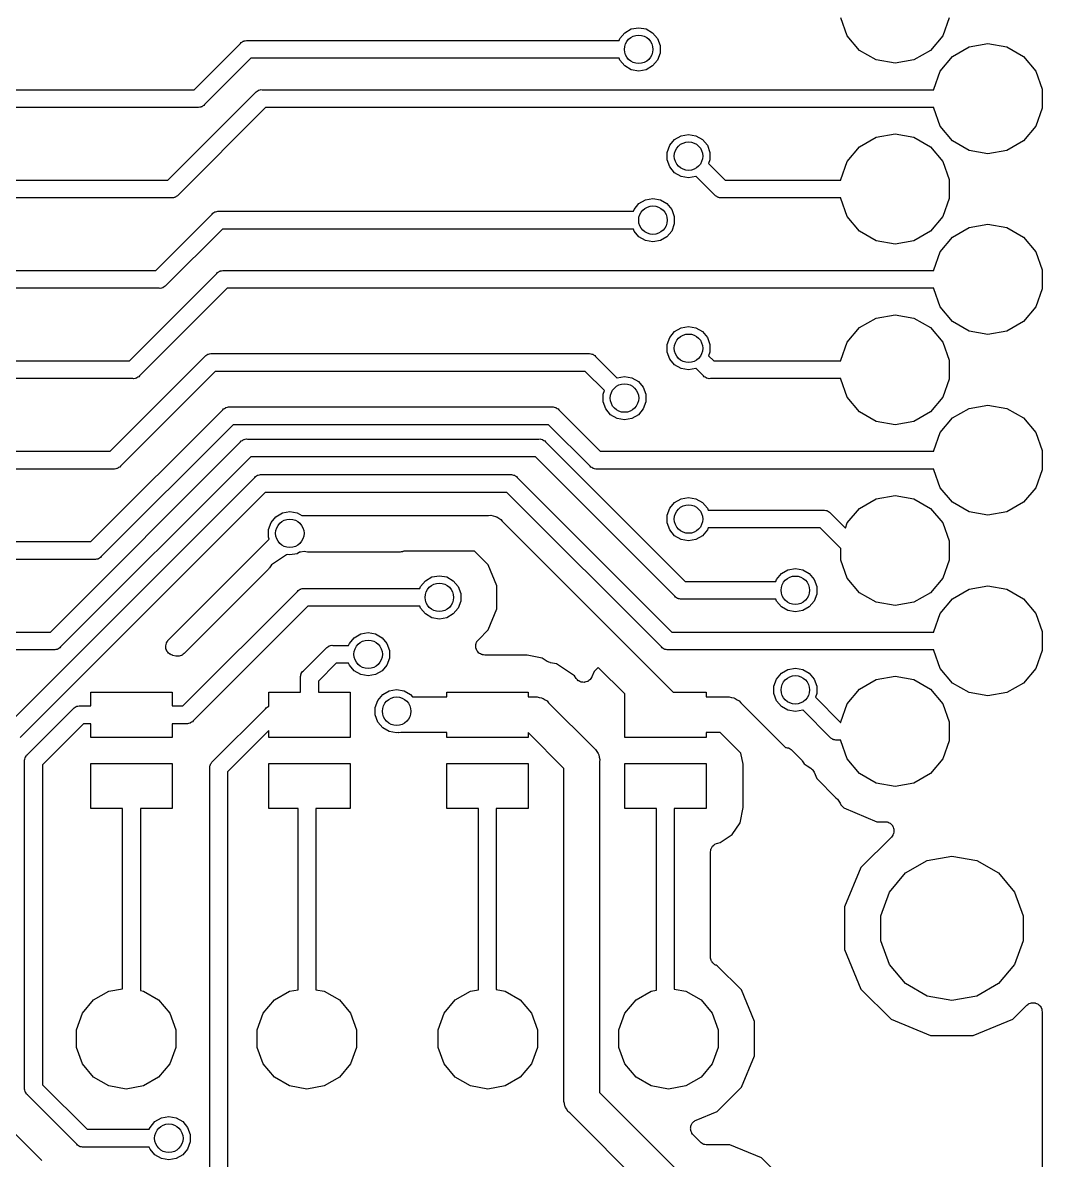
# Model space of a CAD drawing. Extents: x 61 to 194, y -153 to -61.
# Drawn here: x 179.85 to 194.17, y -107.01 to -91.03 of the extents above; entities that cross this region are included whole.
import ezdxf

# ---------------------------------------------------------------- set-up
doc = ezdxf.new("R2010")
doc.units = 0
doc.header["$MEASUREMENT"] = 0
doc.layers.add('BLACK', color=7, linetype='CONTINUOUS')

msp = doc.modelspace()

# ---------------------------------------------------------------- linework, layer by layer
at = {"layer": 'BLACK', "linetype": 'CONTINUOUS'}
for p, q in [((188.396, -91.1137), (188.5, -91.0954)), ((188.5, -91.0954), (188.604, -91.1137)), ((191.43, -91.2089), (191.338, -90.9564)), ((192.862, -90.9564), (192.77, -91.2089)), ((188.226, -91.275), (188.236, -91.2477)), ((188.236, -91.2477), (188.304, -91.1666)), ((188.304, -91.1666), (188.396, -91.1137)), ((188.604, -91.1137), (188.696, -91.1666)), ((188.696, -91.1666), (188.764, -91.2477)), ((188.764, -91.2477), (188.8, -91.3471)), ((191.603, -91.4147), (191.43, -91.2089)), ((192.77, -91.2089), (192.597, -91.4147)), ((182.256, -91.967), (182.908, -91.3155)), ((182.908, -91.3155), (182.918, -91.3028)), ((182.918, -91.3028), (182.933, -91.2945)), ((182.933, -91.2945), (182.946, -91.285)), ((182.946, -91.285), (182.952, -91.2835)), ((182.952, -91.2835), (182.957, -91.2807)), ((182.957, -91.2807), (182.973, -91.2778)), ((182.973, -91.2778), (182.989, -91.2736)), ((182.989, -91.2736), (183.005, -91.275)), ((183.005, -91.275), (188.226, -91.275)), ((188.8, -91.3471), (188.8, -91.4529)), ((191.835, -91.5491), (191.603, -91.4147)), ((192.597, -91.4147), (192.365, -91.5491)), ((192.909, -91.4993), (193.142, -91.3649)), ((193.142, -91.3649), (193.406, -91.3182)), ((193.406, -91.3182), (193.671, -91.3649)), ((193.671, -91.3649), (193.904, -91.4993)), ((183.052, -91.525), (182.4, -92.1765)), ((188.226, -91.525), (183.052, -91.525)), ((188.236, -91.5523), (188.226, -91.525)), ((188.304, -91.6334), (188.236, -91.5523)), ((188.764, -91.5523), (188.696, -91.6334)), ((188.8, -91.4529), (188.764, -91.5523)), ((192.1, -91.5958), (191.835, -91.5491)), ((192.365, -91.5491), (192.1, -91.5958)), ((192.736, -91.7051), (192.909, -91.4993)), ((193.904, -91.4993), (194.076, -91.7051)), ((188.396, -91.6863), (188.304, -91.6334)), ((188.5, -91.7046), (188.396, -91.6863)), ((188.604, -91.6863), (188.5, -91.7046)), ((188.696, -91.6334), (188.604, -91.6863)), ((192.644, -91.9576), (192.736, -91.7051)), ((194.076, -91.7051), (194.168, -91.9576)), ((178.948, -91.967), (182.256, -91.967)), ((181.886, -93.237), (183.116, -92.0075)), ((183.116, -92.0075), (183.126, -91.9948)), ((183.126, -91.9948), (183.141, -91.9865)), ((183.141, -91.9865), (183.154, -91.977)), ((183.154, -91.977), (183.16, -91.9755)), ((183.16, -91.9755), (183.165, -91.9727)), ((183.165, -91.9727), (183.181, -91.9698)), ((183.181, -91.9698), (183.197, -91.9656)), ((183.197, -91.9656), (183.213, -91.967)), ((183.213, -91.967), (192.644, -91.967)), ((192.644, -91.967), (192.644, -91.9576)), ((194.168, -91.9576), (194.168, -92.2264)), ((182.303, -92.217), (178.948, -92.217)), ((183.26, -92.217), (182.03, -93.4465)), ((182.319, -92.2184), (182.303, -92.217)), ((182.335, -92.2142), (182.319, -92.2184)), ((182.351, -92.2113), (182.335, -92.2142)), ((182.356, -92.2085), (182.351, -92.2113)), ((182.362, -92.207), (182.356, -92.2085)), ((182.375, -92.1975), (182.362, -92.207)), ((182.39, -92.1892), (182.375, -92.1975)), ((182.4, -92.1765), (182.39, -92.1892)), ((192.644, -92.217), (183.26, -92.217)), ((192.644, -92.2264), (192.644, -92.217)), ((192.736, -92.4789), (192.644, -92.2264)), ((194.168, -92.2264), (194.076, -92.4789)), ((192.909, -92.6847), (192.736, -92.4789)), ((194.076, -92.4789), (193.904, -92.6847)), ((188.936, -92.7477), (189.004, -92.6666)), ((189.004, -92.6666), (189.096, -92.6137)), ((189.096, -92.6137), (189.2, -92.5954)), ((189.2, -92.5954), (189.304, -92.6137)), ((189.304, -92.6137), (189.396, -92.6666)), ((189.396, -92.6666), (189.464, -92.7477)), ((191.603, -92.7693), (191.835, -92.6349)), ((191.835, -92.6349), (192.1, -92.5882)), ((192.1, -92.5882), (192.365, -92.6349)), ((192.365, -92.6349), (192.597, -92.7693)), ((193.142, -92.8191), (192.909, -92.6847)), ((193.904, -92.6847), (193.671, -92.8191)), ((188.9, -92.8471), (188.936, -92.7477)), ((188.9, -92.9529), (188.9, -92.8471)), ((189.464, -92.7477), (189.5, -92.8471)), ((189.5, -92.8471), (189.5, -92.9529)), ((191.43, -92.9751), (191.603, -92.7693)), ((192.597, -92.7693), (192.77, -92.9751)), ((193.406, -92.8658), (193.142, -92.8191)), ((193.671, -92.8191), (193.406, -92.8658)), ((188.936, -93.0523), (188.9, -92.9529)), ((189.5, -92.9529), (189.481, -93.0045)), ((189.481, -93.0045), (189.714, -93.237)), ((191.338, -93.2276), (191.43, -92.9751)), ((192.77, -92.9751), (192.862, -93.2276)), ((189.004, -93.1334), (188.936, -93.0523)), ((189.096, -93.1863), (189.004, -93.1334)), ((189.308, -93.1843), (189.304, -93.1863)), ((189.57, -93.4465), (189.308, -93.1843)), ((177.622, -93.237), (181.886, -93.237)), ((189.2, -93.2046), (189.096, -93.1863)), ((189.304, -93.1863), (189.2, -93.2046)), ((189.714, -93.237), (191.338, -93.237)), ((191.338, -93.237), (191.338, -93.2276)), ((192.862, -93.2276), (192.862, -93.4964)), ((181.933, -93.487), (177.622, -93.487)), ((181.949, -93.4884), (181.933, -93.487)), ((181.965, -93.4842), (181.949, -93.4884)), ((181.981, -93.4813), (181.965, -93.4842)), ((181.986, -93.4785), (181.981, -93.4813)), ((181.992, -93.477), (181.986, -93.4785)), ((182.005, -93.4675), (181.992, -93.477)), ((182.02, -93.4592), (182.005, -93.4675)), ((182.03, -93.4465), (182.02, -93.4592)), ((188.596, -93.5137), (188.7, -93.4954)), ((188.7, -93.4954), (188.804, -93.5137)), ((189.58, -93.4592), (189.57, -93.4465)), ((189.595, -93.4675), (189.58, -93.4592)), ((189.608, -93.477), (189.595, -93.4675)), ((189.614, -93.4785), (189.608, -93.477)), ((189.619, -93.4813), (189.614, -93.4785)), ((189.635, -93.4842), (189.619, -93.4813)), ((189.651, -93.4884), (189.635, -93.4842)), ((189.667, -93.487), (189.651, -93.4884)), ((191.338, -93.487), (189.667, -93.487)), ((191.338, -93.4964), (191.338, -93.487)), ((191.43, -93.7489), (191.338, -93.4964)), ((192.862, -93.4964), (192.77, -93.7489)), ((188.426, -93.675), (188.436, -93.6477)), ((188.436, -93.6477), (188.504, -93.5666)), ((188.504, -93.5666), (188.596, -93.5137)), ((188.804, -93.5137), (188.896, -93.5666)), ((188.896, -93.5666), (188.964, -93.6477)), ((188.964, -93.6477), (189, -93.7471)), ((181.716, -94.507), (182.508, -93.7155)), ((182.508, -93.7155), (182.518, -93.7028)), ((182.518, -93.7028), (182.533, -93.6945)), ((182.533, -93.6945), (182.546, -93.685)), ((182.546, -93.685), (182.552, -93.6835)), ((182.552, -93.6835), (182.557, -93.6807)), ((182.557, -93.6807), (182.573, -93.6778)), ((182.573, -93.6778), (182.589, -93.6736)), ((182.589, -93.6736), (182.605, -93.675)), ((182.605, -93.675), (188.426, -93.675)), ((189, -93.7471), (189, -93.8529)), ((191.603, -93.9547), (191.43, -93.7489)), ((192.77, -93.7489), (192.597, -93.9547)), ((182.652, -93.925), (181.86, -94.7165)), ((188.426, -93.925), (182.652, -93.925)), ((188.436, -93.9523), (188.426, -93.925)), ((188.504, -94.0334), (188.436, -93.9523)), ((188.964, -93.9523), (188.896, -94.0334)), ((189, -93.8529), (188.964, -93.9523)), ((191.835, -94.0891), (191.603, -93.9547)), ((192.597, -93.9547), (192.365, -94.0891)), ((192.909, -94.0393), (193.142, -93.9049)), ((193.142, -93.9049), (193.406, -93.8582)), ((193.406, -93.8582), (193.671, -93.9049)), ((193.671, -93.9049), (193.904, -94.0393)), ((188.596, -94.0863), (188.504, -94.0334)), ((188.7, -94.1046), (188.596, -94.0863)), ((188.804, -94.0863), (188.7, -94.1046)), ((188.896, -94.0334), (188.804, -94.0863)), ((192.1, -94.1358), (191.835, -94.0891)), ((192.365, -94.0891), (192.1, -94.1358)), ((192.736, -94.2451), (192.909, -94.0393)), ((193.904, -94.0393), (194.076, -94.2451)), ((192.644, -94.4976), (192.736, -94.2451)), ((194.076, -94.2451), (194.168, -94.4976)), ((178.948, -94.507), (181.716, -94.507)), ((181.346, -95.777), (182.576, -94.5475)), ((182.576, -94.5475), (182.586, -94.5348)), ((182.586, -94.5348), (182.601, -94.5265)), ((182.601, -94.5265), (182.614, -94.517)), ((182.614, -94.517), (182.62, -94.5155)), ((182.62, -94.5155), (182.625, -94.5127)), ((182.625, -94.5127), (182.641, -94.5098)), ((182.641, -94.5098), (182.657, -94.5056)), ((182.657, -94.5056), (182.673, -94.507)), ((182.673, -94.507), (192.644, -94.507)), ((192.644, -94.507), (192.644, -94.4976)), ((194.168, -94.4976), (194.168, -94.7664)), ((181.763, -94.757), (178.948, -94.757)), ((182.72, -94.757), (181.49, -95.9865)), ((181.779, -94.7584), (181.763, -94.757)), ((181.795, -94.7542), (181.779, -94.7584)), ((181.811, -94.7513), (181.795, -94.7542)), ((181.816, -94.7485), (181.811, -94.7513)), ((181.822, -94.747), (181.816, -94.7485)), ((181.835, -94.7375), (181.822, -94.747)), ((181.85, -94.7292), (181.835, -94.7375)), ((181.86, -94.7165), (181.85, -94.7292)), ((192.644, -94.757), (182.72, -94.757)), ((192.644, -94.7664), (192.644, -94.757)), ((192.736, -95.0189), (192.644, -94.7664)), ((194.168, -94.7664), (194.076, -95.0189)), ((192.909, -95.2247), (192.736, -95.0189)), ((194.076, -95.0189), (193.904, -95.2247)), ((191.603, -95.3093), (191.835, -95.1749)), ((191.835, -95.1749), (192.1, -95.1282)), ((192.1, -95.1282), (192.365, -95.1749)), ((192.365, -95.1749), (192.597, -95.3093)), ((193.142, -95.3591), (192.909, -95.2247)), ((193.904, -95.2247), (193.671, -95.3591)), ((188.936, -95.4477), (189.004, -95.3666)), ((189.004, -95.3666), (189.096, -95.3137)), ((189.096, -95.3137), (189.2, -95.2954)), ((189.2, -95.2954), (189.304, -95.3137)), ((189.304, -95.3137), (189.396, -95.3666)), ((189.396, -95.3666), (189.464, -95.4477)), ((191.43, -95.5151), (191.603, -95.3093)), ((192.597, -95.3093), (192.77, -95.5151)), ((193.406, -95.4058), (193.142, -95.3591)), ((193.671, -95.3591), (193.406, -95.4058)), ((188.9, -95.5471), (188.936, -95.4477)), ((188.9, -95.6529), (188.9, -95.5471)), ((189.464, -95.4477), (189.5, -95.5471)), ((189.5, -95.5471), (189.5, -95.6529)), ((191.338, -95.7676), (191.43, -95.5151)), ((192.77, -95.5151), (192.862, -95.7676)), ((181.076, -97.047), (182.408, -95.7155)), ((182.408, -95.7155), (182.418, -95.7028)), ((182.418, -95.7028), (182.433, -95.6945)), ((182.433, -95.6945), (182.446, -95.685)), ((182.446, -95.685), (182.452, -95.6835)), ((182.452, -95.6835), (182.457, -95.6807)), ((182.457, -95.6807), (182.473, -95.6778)), ((182.473, -95.6778), (182.489, -95.6736)), ((182.489, -95.6736), (182.505, -95.675)), ((182.505, -95.675), (187.795, -95.675)), ((187.795, -95.675), (187.811, -95.6736)), ((187.811, -95.6736), (187.827, -95.6778)), ((187.827, -95.6778), (187.843, -95.6807)), ((187.843, -95.6807), (187.848, -95.6835)), ((187.848, -95.6835), (187.854, -95.685)), ((187.854, -95.685), (187.867, -95.6945)), ((187.867, -95.6945), (187.882, -95.7028)), ((187.882, -95.7028), (187.892, -95.7155)), ((187.892, -95.7155), (188.192, -96.0157)), ((188.936, -95.7523), (188.9, -95.6529)), ((189.5, -95.6529), (189.481, -95.7045)), ((189.481, -95.7045), (189.554, -95.777)), ((177.622, -95.777), (181.346, -95.777)), ((189.004, -95.8334), (188.936, -95.7523)), ((189.096, -95.8863), (189.004, -95.8334)), ((189.2, -95.9046), (189.096, -95.8863)), ((189.304, -95.8863), (189.2, -95.9046)), ((189.308, -95.8843), (189.304, -95.8863)), ((189.41, -95.9865), (189.308, -95.8843)), ((189.554, -95.777), (191.338, -95.777)), ((191.338, -95.777), (191.338, -95.7676)), ((192.862, -95.7676), (192.862, -96.0364)), ((181.393, -96.027), (177.622, -96.027)), ((182.552, -95.925), (181.22, -97.2565)), ((181.409, -96.0284), (181.393, -96.027)), ((181.425, -96.0242), (181.409, -96.0284)), ((181.441, -96.0213), (181.425, -96.0242)), ((181.446, -96.0185), (181.441, -96.0213)), ((181.452, -96.017), (181.446, -96.0185)), ((181.465, -96.0075), (181.452, -96.017)), ((181.48, -95.9992), (181.465, -96.0075)), ((181.49, -95.9865), (181.48, -95.9992)), ((187.748, -95.925), (182.552, -95.925)), ((188.019, -96.1955), (187.748, -95.925)), ((188.192, -96.0157), (188.196, -96.0137)), ((188.196, -96.0137), (188.3, -95.9954)), ((188.3, -95.9954), (188.404, -96.0137)), ((188.404, -96.0137), (188.496, -96.0666)), ((189.42, -95.9992), (189.41, -95.9865)), ((189.435, -96.0075), (189.42, -95.9992)), ((189.448, -96.017), (189.435, -96.0075)), ((189.454, -96.0185), (189.448, -96.017)), ((189.459, -96.0213), (189.454, -96.0185)), ((189.475, -96.0242), (189.459, -96.0213)), ((189.491, -96.0284), (189.475, -96.0242)), ((189.507, -96.027), (189.491, -96.0284)), ((191.338, -96.027), (189.507, -96.027)), ((191.338, -96.0364), (191.338, -96.027)), ((191.43, -96.2889), (191.338, -96.0364)), ((192.862, -96.0364), (192.77, -96.2889)), ((188, -96.2471), (188.019, -96.1955)), ((188.496, -96.0666), (188.564, -96.1477)), ((188.564, -96.1477), (188.6, -96.2471)), ((188, -96.3529), (188, -96.2471)), ((188.036, -96.4523), (188, -96.3529)), ((188.6, -96.3529), (188.564, -96.4523)), ((188.6, -96.2471), (188.6, -96.3529)), ((191.603, -96.4947), (191.43, -96.2889)), ((192.77, -96.2889), (192.597, -96.4947)), ((180.806, -98.317), (182.658, -96.4655)), ((182.658, -96.4655), (182.668, -96.4528)), ((182.668, -96.4528), (182.683, -96.4445)), ((182.683, -96.4445), (182.696, -96.435)), ((182.696, -96.435), (182.702, -96.4335)), ((182.702, -96.4335), (182.707, -96.4307)), ((182.707, -96.4307), (182.723, -96.4278)), ((182.723, -96.4278), (182.739, -96.4236)), ((182.739, -96.4236), (182.755, -96.425)), ((182.755, -96.425), (187.281, -96.425)), ((187.281, -96.425), (187.297, -96.4236)), ((187.297, -96.4236), (187.313, -96.4278)), ((187.313, -96.4278), (187.33, -96.4307)), ((187.33, -96.4307), (187.335, -96.4335)), ((187.335, -96.4335), (187.34, -96.435)), ((187.34, -96.435), (187.354, -96.4445)), ((187.354, -96.4445), (187.368, -96.4528)), ((187.368, -96.4528), (187.379, -96.4655)), ((187.379, -96.4655), (187.96, -97.047)), ((188.104, -96.5334), (188.036, -96.4523)), ((188.196, -96.5863), (188.104, -96.5334)), ((188.496, -96.5334), (188.404, -96.5863)), ((188.564, -96.4523), (188.496, -96.5334)), ((191.835, -96.6291), (191.603, -96.4947)), ((192.597, -96.4947), (192.365, -96.6291)), ((192.909, -96.5793), (193.142, -96.4449)), ((193.142, -96.4449), (193.406, -96.3982)), ((193.406, -96.3982), (193.671, -96.4449)), ((193.671, -96.4449), (193.904, -96.5793)), ((182.802, -96.675), (180.95, -98.5265)), ((187.235, -96.675), (182.802, -96.675)), ((187.816, -97.2565), (187.235, -96.675)), ((188.3, -96.6046), (188.196, -96.5863)), ((188.404, -96.5863), (188.3, -96.6046)), ((192.1, -96.6758), (191.835, -96.6291)), ((192.365, -96.6291), (192.1, -96.6758)), ((192.736, -96.7851), (192.909, -96.5793)), ((193.904, -96.5793), (194.076, -96.7851)), ((192.644, -97.0376), (192.736, -96.7851)), ((194.076, -96.7851), (194.168, -97.0376)), ((180.236, -99.587), (182.908, -96.9155)), ((182.908, -96.9155), (182.918, -96.9028)), ((182.918, -96.9028), (182.933, -96.8945)), ((182.933, -96.8945), (182.946, -96.885)), ((182.946, -96.885), (182.952, -96.8835)), ((182.952, -96.8835), (182.957, -96.8807)), ((182.957, -96.8807), (182.973, -96.8778)), ((182.973, -96.8778), (182.989, -96.8736)), ((182.989, -96.8736), (183.005, -96.875)), ((183.005, -96.875), (187.095, -96.875)), ((187.095, -96.875), (187.111, -96.8736)), ((187.111, -96.8736), (187.127, -96.8778)), ((187.127, -96.8778), (187.143, -96.8807)), ((187.143, -96.8807), (187.148, -96.8835)), ((187.148, -96.8835), (187.154, -96.885)), ((187.154, -96.885), (187.167, -96.8945)), ((187.167, -96.8945), (187.182, -96.9028)), ((187.182, -96.9028), (187.192, -96.9155)), ((187.192, -96.9155), (189.152, -98.875)), ((178.948, -97.047), (181.076, -97.047)), ((183.052, -97.125), (180.38, -99.7965)), ((187.048, -97.125), (183.052, -97.125)), ((189.008, -99.0845), (187.048, -97.125)), ((187.96, -97.047), (192.644, -97.047)), ((192.644, -97.047), (192.644, -97.0376)), ((194.168, -97.0376), (194.168, -97.3064)), ((181.123, -97.297), (178.948, -97.297)), ((181.139, -97.2984), (181.123, -97.297)), ((181.155, -97.2942), (181.139, -97.2984)), ((181.171, -97.2913), (181.155, -97.2942)), ((181.176, -97.2885), (181.171, -97.2913)), ((181.182, -97.287), (181.176, -97.2885)), ((181.195, -97.2775), (181.182, -97.287)), ((181.21, -97.2692), (181.195, -97.2775)), ((181.22, -97.2565), (181.21, -97.2692)), ((187.827, -97.2692), (187.816, -97.2565)), ((187.841, -97.2775), (187.827, -97.2692)), ((187.855, -97.287), (187.841, -97.2775)), ((187.86, -97.2885), (187.855, -97.287)), ((187.865, -97.2913), (187.86, -97.2885)), ((187.881, -97.2942), (187.865, -97.2913)), ((187.897, -97.2984), (187.881, -97.2942)), ((187.914, -97.297), (187.897, -97.2984)), ((192.644, -97.297), (187.914, -97.297)), ((192.644, -97.3064), (192.644, -97.297)), ((192.736, -97.5589), (192.644, -97.3064)), ((194.168, -97.3064), (194.076, -97.5589)), ((179.666, -100.857), (183.108, -97.4155)), ((183.108, -97.4155), (183.118, -97.4028)), ((183.118, -97.4028), (183.133, -97.3945)), ((183.133, -97.3945), (183.146, -97.385)), ((183.146, -97.385), (183.152, -97.3835)), ((183.152, -97.3835), (183.157, -97.3807)), ((183.157, -97.3807), (183.173, -97.3778)), ((183.173, -97.3778), (183.189, -97.3736)), ((183.189, -97.3736), (183.205, -97.375)), ((183.205, -97.375), (186.695, -97.375)), ((186.695, -97.375), (186.711, -97.3736)), ((186.711, -97.3736), (186.727, -97.3778)), ((186.727, -97.3778), (186.743, -97.3807)), ((186.743, -97.3807), (186.748, -97.3835)), ((186.748, -97.3835), (186.754, -97.385)), ((186.754, -97.385), (186.767, -97.3945)), ((186.767, -97.3945), (186.782, -97.4028)), ((186.782, -97.4028), (186.792, -97.4155)), ((186.792, -97.4155), (188.964, -99.587)), ((183.252, -97.625), (179.81, -101.067)), ((186.648, -97.625), (183.252, -97.625)), ((188.82, -99.7965), (186.648, -97.625)), ((192.909, -97.7647), (192.736, -97.5589)), ((194.076, -97.5589), (193.904, -97.7647)), ((188.936, -97.8477), (189.004, -97.7666)), ((189.004, -97.7666), (189.096, -97.7137)), ((189.096, -97.7137), (189.2, -97.6954)), ((189.2, -97.6954), (189.304, -97.7137)), ((189.304, -97.7137), (189.396, -97.7666)), ((189.396, -97.7666), (189.464, -97.8477)), ((191.603, -97.8493), (191.835, -97.7149)), ((191.835, -97.7149), (192.1, -97.6682)), ((192.1, -97.6682), (192.365, -97.7149)), ((192.365, -97.7149), (192.597, -97.8493)), ((193.142, -97.8991), (192.909, -97.7647)), ((193.904, -97.7647), (193.671, -97.8991)), ((183.336, -98.0477), (183.404, -97.9666)), ((183.404, -97.9666), (183.496, -97.9137)), ((183.496, -97.9137), (183.6, -97.8954)), ((183.6, -97.8954), (183.704, -97.9137)), ((183.704, -97.9137), (183.767, -97.95)), ((183.767, -97.95), (186.389, -97.95)), ((186.389, -97.95), (186.422, -97.9471)), ((186.422, -97.9471), (186.454, -97.9557)), ((186.454, -97.9557), (186.487, -97.9615)), ((186.487, -97.9615), (186.496, -97.967)), ((186.496, -97.967), (186.507, -97.9699)), ((186.507, -97.9699), (186.534, -97.989)), ((188.9, -97.9471), (188.936, -97.8477)), ((188.9, -98.0529), (188.9, -97.9471)), ((189.464, -97.8477), (189.474, -97.875)), ((189.474, -97.875), (191.095, -97.875)), ((191.095, -97.875), (191.111, -97.8736)), ((191.111, -97.8736), (191.127, -97.8778)), ((191.127, -97.8778), (191.143, -97.8807)), ((191.143, -97.8807), (191.148, -97.8835)), ((191.148, -97.8835), (191.154, -97.885)), ((191.154, -97.885), (191.167, -97.8945)), ((191.167, -97.8945), (191.182, -97.9028)), ((191.182, -97.9028), (191.192, -97.9155)), ((191.192, -97.9155), (191.404, -98.127)), ((191.43, -98.0551), (191.603, -97.8493)), ((192.597, -97.8493), (192.77, -98.0551)), ((193.406, -97.9458), (193.142, -97.8991)), ((193.671, -97.8991), (193.406, -97.9458)), ((183.3, -98.1471), (183.336, -98.0477)), ((186.534, -97.989), (186.563, -98.0055)), ((186.563, -98.0055), (186.584, -98.0309)), ((186.584, -98.0309), (188.986, -100.432)), ((188.936, -98.1523), (188.9, -98.0529)), ((189.474, -98.125), (189.464, -98.1523)), ((191.048, -98.125), (189.474, -98.125)), ((191.338, -98.4148), (191.048, -98.125)), ((191.404, -98.127), (191.43, -98.0551)), ((192.77, -98.0551), (192.862, -98.3076)), ((181.893, -99.7021), (183.311, -98.2839)), ((183.3, -98.2529), (183.3, -98.1471)), ((183.311, -98.2839), (183.3, -98.2529)), ((189.004, -98.2334), (188.936, -98.1523)), ((189.096, -98.2863), (189.004, -98.2334)), ((189.2, -98.3046), (189.096, -98.2863)), ((189.304, -98.2863), (189.2, -98.3046)), ((189.396, -98.2334), (189.304, -98.2863)), ((189.464, -98.1523), (189.396, -98.2334)), ((177.622, -98.317), (180.806, -98.317)), ((183.8, -98.4546), (183.75, -98.4646)), ((183.85, -98.4646), (183.8, -98.4546)), ((185.186, -98.4565), (185.181, -98.4593)), ((185.191, -98.4551), (185.186, -98.4565)), ((185.199, -98.45), (185.191, -98.4551)), ((186.193, -98.45), (185.199, -98.45)), ((186.385, -98.6423), (186.193, -98.45)), ((191.338, -98.5764), (191.338, -98.4148)), ((192.862, -98.3076), (192.862, -98.5764)), ((180.853, -98.567), (177.622, -98.567)), ((180.869, -98.5684), (180.853, -98.567)), ((180.885, -98.5642), (180.869, -98.5684)), ((180.901, -98.5613), (180.885, -98.5642)), ((180.906, -98.5585), (180.901, -98.5613)), ((180.912, -98.557), (180.906, -98.5585)), ((180.925, -98.5475), (180.912, -98.557)), ((180.94, -98.5392), (180.925, -98.5475)), ((180.95, -98.5265), (180.94, -98.5392)), ((183.553, -98.5037), (183.344, -98.6436)), ((183.573, -98.4998), (183.553, -98.5037)), ((183.6, -98.5046), (183.573, -98.4998)), ((183.704, -98.4863), (183.6, -98.5046)), ((183.737, -98.467), (183.704, -98.4863)), ((183.75, -98.4646), (183.737, -98.467)), ((183.75, -98.4646), (183.75, -98.4646)), ((183.863, -98.4648), (183.85, -98.4646)), ((183.875, -98.467), (183.863, -98.4648)), ((185.138, -98.467), (183.875, -98.467)), ((185.143, -98.466), (185.138, -98.467)), ((185.149, -98.4665), (185.143, -98.466)), ((185.165, -98.4622), (185.149, -98.4665)), ((185.181, -98.4593), (185.165, -98.4622)), ((191.43, -98.8289), (191.338, -98.5764)), ((192.862, -98.5764), (192.77, -98.8289)), ((183.299, -98.7053), (182.115, -99.8901)), ((183.307, -98.6951), (183.299, -98.7053)), ((183.315, -98.6861), (183.307, -98.6951)), ((183.344, -98.6436), (183.315, -98.6861)), ((186.508, -98.9393), (186.385, -98.6423)), ((190.436, -98.8477), (190.504, -98.7666)), ((190.504, -98.7666), (190.596, -98.7137)), ((190.596, -98.7137), (190.7, -98.6954)), ((190.7, -98.6954), (190.804, -98.7137)), ((190.804, -98.7137), (190.896, -98.7666)), ((190.896, -98.7666), (190.964, -98.8477)), ((185.436, -98.9477), (185.504, -98.8666)), ((185.504, -98.8666), (185.596, -98.8137)), ((185.596, -98.8137), (185.7, -98.7954)), ((185.7, -98.7954), (185.804, -98.8137)), ((185.804, -98.8137), (185.896, -98.8666)), ((185.896, -98.8666), (185.964, -98.9477)), ((189.152, -98.875), (190.426, -98.875)), ((190.426, -98.875), (190.436, -98.8477)), ((190.964, -98.8477), (191, -98.9471)), ((191.603, -99.0347), (191.43, -98.8289)), ((192.77, -98.8289), (192.597, -99.0347)), ((193.142, -98.9849), (193.406, -98.9382)), ((193.406, -98.9382), (193.671, -98.9849)), ((182.099, -100.625), (183.708, -99.0155)), ((183.708, -99.0155), (183.718, -99.0028)), ((183.718, -99.0028), (183.733, -98.9945)), ((183.733, -98.9945), (183.746, -98.985)), ((183.746, -98.985), (183.752, -98.9835)), ((183.752, -98.9835), (183.757, -98.9807)), ((183.757, -98.9807), (183.773, -98.9778)), ((183.773, -98.9778), (183.789, -98.9736)), ((183.789, -98.9736), (183.805, -98.975)), ((183.805, -98.975), (185.426, -98.975)), ((185.426, -98.975), (185.436, -98.9477)), ((185.964, -98.9477), (186, -99.0471)), ((186, -99.0471), (186, -99.1529)), ((186.508, -99.2607), (186.508, -98.9393)), ((189.018, -99.0972), (189.008, -99.0845)), ((189.033, -99.1055), (189.018, -99.0972)), ((191, -99.0529), (190.964, -99.1523)), ((191, -98.9471), (191, -99.0529)), ((191.835, -99.1691), (191.603, -99.0347)), ((192.597, -99.0347), (192.365, -99.1691)), ((192.909, -99.1193), (193.142, -98.9849)), ((193.671, -98.9849), (193.904, -99.1193)), ((183.852, -99.225), (182.243, -100.834)), ((185.426, -99.225), (183.852, -99.225)), ((185.436, -99.2523), (185.426, -99.225)), ((185.504, -99.3334), (185.436, -99.2523)), ((185.964, -99.2523), (185.896, -99.3334)), ((186, -99.1529), (185.964, -99.2523)), ((189.046, -99.115), (189.033, -99.1055)), ((189.052, -99.1165), (189.046, -99.115)), ((189.057, -99.1193), (189.052, -99.1165)), ((189.073, -99.1222), (189.057, -99.1193)), ((189.089, -99.1264), (189.073, -99.1222)), ((189.105, -99.125), (189.089, -99.1264)), ((190.426, -99.125), (189.105, -99.125)), ((190.436, -99.1523), (190.426, -99.125)), ((190.504, -99.2334), (190.436, -99.1523)), ((190.596, -99.2863), (190.504, -99.2334)), ((190.896, -99.2334), (190.804, -99.2863)), ((190.964, -99.1523), (190.896, -99.2334)), ((192.1, -99.2158), (191.835, -99.1691)), ((192.365, -99.1691), (192.1, -99.2158)), ((192.736, -99.3251), (192.909, -99.1193)), ((193.904, -99.1193), (194.076, -99.3251)), ((185.596, -99.3863), (185.504, -99.3334)), ((185.7, -99.4046), (185.596, -99.3863)), ((185.804, -99.3863), (185.7, -99.4046)), ((185.896, -99.3334), (185.804, -99.3863)), ((186.385, -99.5577), (186.508, -99.2607)), ((190.7, -99.3046), (190.596, -99.2863)), ((190.804, -99.2863), (190.7, -99.3046)), ((192.644, -99.5776), (192.736, -99.3251)), ((194.076, -99.3251), (194.168, -99.5776)), ((186.248, -99.6949), (186.385, -99.5577)), ((192.644, -99.587), (192.644, -99.5776)), ((194.168, -99.5776), (194.168, -99.8464)), ((178.948, -99.587), (180.236, -99.587)), ((181.868, -99.7382), (181.878, -99.7235)), ((181.878, -99.7235), (181.887, -99.7082)), ((181.887, -99.7082), (181.891, -99.7056)), ((181.891, -99.7056), (181.893, -99.7021)), ((184.436, -99.7477), (184.504, -99.6666)), ((184.504, -99.6666), (184.596, -99.6137)), ((184.596, -99.6137), (184.7, -99.5954)), ((184.7, -99.5954), (184.804, -99.6137)), ((184.804, -99.6137), (184.896, -99.6666)), ((184.896, -99.6666), (184.964, -99.7477)), ((186.218, -99.747), (186.223, -99.731)), ((186.223, -99.731), (186.226, -99.7264)), ((186.226, -99.7264), (186.228, -99.7212)), ((186.228, -99.7212), (186.238, -99.7085)), ((186.238, -99.7085), (186.248, -99.6949)), ((188.964, -99.587), (192.644, -99.587)), ((180.283, -99.837), (178.948, -99.837)), ((180.299, -99.8384), (180.283, -99.837)), ((180.315, -99.8342), (180.299, -99.8384)), ((180.331, -99.8313), (180.315, -99.8342)), ((180.336, -99.8285), (180.331, -99.8313)), ((180.342, -99.827), (180.336, -99.8285)), ((180.355, -99.8175), (180.342, -99.827)), ((180.37, -99.8092), (180.355, -99.8175)), ((180.38, -99.7965), (180.37, -99.8092)), ((181.856, -99.7808), (181.861, -99.7635)), ((181.857, -99.785), (181.856, -99.7808)), ((181.856, -99.7891), (181.857, -99.785)), ((181.859, -99.8069), (181.856, -99.7891)), ((181.86, -99.8248), (181.859, -99.8069)), ((181.862, -99.8286), (181.86, -99.8248)), ((181.861, -99.7635), (181.865, -99.7459)), ((181.863, -99.8327), (181.862, -99.8286)), ((181.871, -99.8485), (181.863, -99.8327)), ((181.865, -99.7459), (181.867, -99.7423)), ((181.867, -99.7423), (181.868, -99.7382)), ((181.879, -99.8648), (181.871, -99.8485)), ((181.882, -99.8677), (181.879, -99.8648)), ((181.884, -99.8714), (181.882, -99.8677)), ((181.897, -99.8832), (181.884, -99.8714)), ((181.91, -99.8959), (181.897, -99.8832)), ((181.914, -99.8977), (181.91, -99.8959)), ((182.115, -99.8901), (182.1, -99.9004)), ((183.79, -100.133), (184.108, -99.8155)), ((184.108, -99.8155), (184.118, -99.8028)), ((184.118, -99.8028), (184.133, -99.7945)), ((184.133, -99.7945), (184.146, -99.785)), ((184.146, -99.785), (184.152, -99.7835)), ((184.152, -99.7835), (184.157, -99.7807)), ((184.157, -99.7807), (184.173, -99.7778)), ((184.173, -99.7778), (184.189, -99.7736)), ((184.189, -99.7736), (184.205, -99.775)), ((184.205, -99.775), (184.426, -99.775)), ((184.426, -99.775), (184.436, -99.7477)), ((184.964, -99.7477), (185, -99.8471)), ((185, -99.8471), (185, -99.9529)), ((186.211, -99.7736), (186.213, -99.7682)), ((186.213, -99.7901), (186.211, -99.7736)), ((186.213, -99.7626), (186.218, -99.747)), ((186.213, -99.7682), (186.213, -99.7626)), ((186.213, -99.8067), (186.213, -99.7901)), ((186.214, -99.812), (186.213, -99.8067)), ((186.215, -99.8175), (186.214, -99.812)), ((186.222, -99.8326), (186.215, -99.8175)), ((186.228, -99.8482), (186.222, -99.8326)), ((186.231, -99.8525), (186.228, -99.8482)), ((186.234, -99.8575), (186.231, -99.8525)), ((186.245, -99.8693), (186.234, -99.8575)), ((186.256, -99.882), (186.245, -99.8693)), ((186.261, -99.8848), (186.256, -99.882)), ((186.265, -99.8887), (186.261, -99.8848)), ((186.28, -99.8957), (186.265, -99.8887)), ((186.294, -99.904), (186.28, -99.8957)), ((188.83, -99.8092), (188.82, -99.7965)), ((188.845, -99.8175), (188.83, -99.8092)), ((188.858, -99.827), (188.845, -99.8175)), ((188.864, -99.8285), (188.858, -99.827)), ((188.869, -99.8313), (188.864, -99.8285)), ((188.885, -99.8342), (188.869, -99.8313)), ((188.901, -99.8384), (188.885, -99.8342)), ((188.917, -99.837), (188.901, -99.8384)), ((192.644, -99.837), (188.917, -99.837)), ((192.644, -99.8464), (192.644, -99.837)), ((192.736, -100.099), (192.644, -99.8464)), ((194.168, -99.8464), (194.076, -100.099)), ((181.917, -99.9005), (181.914, -99.8977)), ((181.934, -99.907), (181.917, -99.9005)), ((181.95, -99.9146), (181.934, -99.907)), ((181.954, -99.915), (181.95, -99.9146)), ((181.958, -99.9165), (181.954, -99.915)), ((182, -99.9248), (181.958, -99.9165)), ((182.018, -99.9252), (182, -99.9248)), ((182.036, -99.9268), (182.018, -99.9252)), ((182.04, -99.9257), (182.036, -99.9268)), ((182.044, -99.9258), (182.04, -99.9257)), ((182.061, -99.92), (182.044, -99.9258)), ((182.079, -99.9154), (182.061, -99.92)), ((182.082, -99.913), (182.079, -99.9154)), ((182.086, -99.9116), (182.082, -99.913)), ((182.1, -99.9004), (182.086, -99.9116)), ((184.252, -100.025), (184, -100.277)), ((184.426, -100.025), (184.252, -100.025)), ((184.436, -100.052), (184.426, -100.025)), ((184.504, -100.133), (184.436, -100.052)), ((184.964, -100.052), (184.896, -100.133)), ((185, -99.9529), (184.964, -100.052)), ((186.3, -99.905), (186.294, -99.904)), ((186.305, -99.9074), (186.3, -99.905)), ((186.321, -99.9088), (186.305, -99.9074)), ((186.338, -99.9117), (186.321, -99.9088)), ((186.934, -99.9117), (186.338, -99.9117)), ((187.145, -99.9536), (186.934, -99.9117)), ((187.213, -99.9995), (187.145, -99.9536)), ((187.216, -100.001), (187.213, -99.9995)), ((187.218, -100.002), (187.216, -100.001)), ((187.236, -100.009), (187.218, -100.002)), ((187.254, -100.017), (187.236, -100.009)), ((187.257, -100.017), (187.254, -100.017)), ((187.259, -100.018), (187.257, -100.017)), ((187.345, -100.036), (187.259, -100.018)), ((187.596, -100.203), (187.345, -100.036)), ((183.749, -100.214), (183.753, -100.198)), ((183.75, -100.23), (183.749, -100.214)), ((183.753, -100.198), (183.756, -100.182)), ((183.756, -100.182), (183.759, -100.177)), ((183.759, -100.177), (183.76, -100.171)), ((183.76, -100.171), (183.769, -100.158)), ((183.769, -100.158), (183.778, -100.143)), ((183.778, -100.143), (183.79, -100.133)), ((184.596, -100.186), (184.504, -100.133)), ((184.7, -100.205), (184.596, -100.186)), ((184.804, -100.186), (184.7, -100.205)), ((184.896, -100.133), (184.804, -100.186)), ((187.62, -100.239), (187.596, -100.203)), ((187.843, -100.217), (187.841, -100.22)), ((187.873, -100.144), (187.843, -100.217)), ((187.932, -100.085), (187.873, -100.144)), ((188.303, -100.457), (187.932, -100.085)), ((190.436, -100.248), (190.504, -100.167)), ((190.504, -100.167), (190.596, -100.114)), ((190.596, -100.114), (190.7, -100.095)), ((190.7, -100.095), (190.804, -100.114)), ((190.804, -100.114), (190.896, -100.167)), ((190.896, -100.167), (190.964, -100.248)), ((191.835, -100.255), (192.1, -100.208)), ((192.1, -100.208), (192.365, -100.255)), ((192.909, -100.305), (192.736, -100.099)), ((194.076, -100.099), (193.904, -100.305)), ((183.75, -100.432), (183.75, -100.23)), ((184, -100.277), (184, -100.432)), ((187.623, -100.242), (187.62, -100.239)), ((187.625, -100.246), (187.623, -100.242)), ((187.638, -100.258), (187.625, -100.246)), ((187.65, -100.271), (187.638, -100.258)), ((187.654, -100.272), (187.65, -100.271)), ((187.657, -100.275), (187.654, -100.272)), ((187.674, -100.282), (187.657, -100.275)), ((187.69, -100.29), (187.674, -100.282)), ((187.694, -100.291), (187.69, -100.29)), ((187.698, -100.292), (187.694, -100.291)), ((187.716, -100.293), (187.698, -100.292)), ((187.734, -100.295), (187.716, -100.293)), ((187.738, -100.294), (187.734, -100.295)), ((187.742, -100.294), (187.738, -100.294)), ((187.759, -100.289), (187.742, -100.294)), ((187.777, -100.284), (187.759, -100.289)), ((187.78, -100.282), (187.777, -100.284)), ((187.784, -100.281), (187.78, -100.282)), ((187.798, -100.27), (187.784, -100.281)), ((187.813, -100.26), (187.798, -100.27)), ((187.816, -100.257), (187.813, -100.26)), ((187.819, -100.254), (187.816, -100.257)), ((187.829, -100.239), (187.819, -100.254)), ((187.839, -100.224), (187.829, -100.239)), ((187.841, -100.22), (187.839, -100.224)), ((190.4, -100.347), (190.436, -100.248)), ((190.4, -100.453), (190.4, -100.347)), ((190.964, -100.248), (191, -100.347)), ((191, -100.347), (191, -100.453)), ((191.603, -100.389), (191.835, -100.255)), ((192.365, -100.255), (192.597, -100.389)), ((193.142, -100.439), (192.909, -100.305)), ((193.904, -100.305), (193.671, -100.439)), ((180.803, -100.625), (180.803, -100.432)), ((180.803, -100.432), (181.946, -100.432)), ((181.946, -100.432), (181.946, -100.625)), ((183.303, -100.632), (183.303, -100.432)), ((183.303, -100.432), (183.75, -100.432)), ((184, -100.432), (184.446, -100.432)), ((184.446, -100.432), (184.446, -101.067)), ((184.836, -100.548), (184.904, -100.467)), ((184.904, -100.467), (184.996, -100.414)), ((184.996, -100.414), (185.1, -100.395)), ((185.1, -100.395), (185.204, -100.414)), ((185.204, -100.414), (185.296, -100.467)), ((185.296, -100.467), (185.323, -100.5)), ((185.323, -100.5), (185.803, -100.5)), ((185.803, -100.5), (185.803, -100.432)), ((185.803, -100.432), (186.946, -100.432)), ((186.946, -100.432), (186.946, -100.5)), ((186.946, -100.5), (187.039, -100.5)), ((187.039, -100.5), (187.072, -100.497)), ((187.072, -100.497), (187.104, -100.505)), ((187.104, -100.505), (187.136, -100.511)), ((187.136, -100.511), (187.146, -100.517)), ((187.146, -100.517), (187.157, -100.52)), ((187.157, -100.52), (187.184, -100.539)), ((188.303, -101.067), (188.303, -100.457)), ((188.986, -100.432), (189.446, -100.432)), ((189.446, -100.432), (189.446, -100.5)), ((189.446, -100.5), (189.739, -100.5)), ((189.739, -100.5), (189.772, -100.497)), ((189.772, -100.497), (189.804, -100.505)), ((189.804, -100.505), (189.836, -100.511)), ((189.836, -100.511), (189.846, -100.517)), ((189.846, -100.517), (189.857, -100.52)), ((189.857, -100.52), (189.884, -100.539)), ((190.436, -100.552), (190.4, -100.453)), ((191, -100.453), (190.981, -100.504)), ((190.981, -100.504), (191.334, -100.857)), ((191.43, -100.595), (191.603, -100.389)), ((192.597, -100.389), (192.77, -100.595)), ((193.406, -100.486), (193.142, -100.439)), ((193.671, -100.439), (193.406, -100.486)), ((179.915, -101.308), (180.558, -100.665)), ((180.558, -100.665), (180.569, -100.652)), ((180.569, -100.652), (180.583, -100.644)), ((180.583, -100.644), (180.597, -100.635)), ((180.597, -100.635), (180.602, -100.633)), ((180.602, -100.633), (180.607, -100.63)), ((180.607, -100.63), (180.623, -100.627)), ((180.623, -100.627), (180.639, -100.623)), ((180.639, -100.623), (180.656, -100.625)), ((180.656, -100.625), (180.803, -100.625)), ((181.946, -100.625), (182.099, -100.625)), ((182.515, -101.408), (183.258, -100.665)), ((183.258, -100.665), (183.269, -100.652)), ((183.269, -100.652), (183.283, -100.644)), ((183.283, -100.644), (183.297, -100.635)), ((183.297, -100.635), (183.302, -100.633)), ((183.302, -100.633), (183.303, -100.632)), ((184.8, -100.647), (184.836, -100.548)), ((184.8, -100.753), (184.8, -100.647)), ((187.184, -100.539), (187.213, -100.555)), ((187.213, -100.555), (187.234, -100.581)), ((187.234, -100.581), (187.869, -101.216)), ((189.884, -100.539), (189.913, -100.555)), ((189.913, -100.555), (189.934, -100.581)), ((189.934, -100.581), (190.562, -101.208)), ((190.504, -100.633), (190.436, -100.552)), ((190.596, -100.686), (190.504, -100.633)), ((190.7, -100.705), (190.596, -100.686)), ((190.804, -100.686), (190.7, -100.705)), ((190.808, -100.684), (190.804, -100.686)), ((191.19, -101.067), (190.808, -100.684)), ((191.338, -100.848), (191.43, -100.595)), ((192.77, -100.595), (192.862, -100.848)), ((182.218, -100.855), (182.204, -100.865)), ((182.232, -100.847), (182.218, -100.855)), ((182.243, -100.834), (182.232, -100.847)), ((184.836, -100.852), (184.8, -100.753)), ((184.904, -100.933), (184.836, -100.852)), ((191.338, -100.857), (191.338, -100.848)), ((192.862, -100.848), (192.862, -101.116)), ((180.702, -100.875), (180.125, -101.452)), ((180.803, -100.875), (180.702, -100.875)), ((180.803, -101.067), (180.803, -100.875)), ((182.145, -100.875), (181.946, -100.875)), ((181.946, -100.875), (181.946, -101.067)), ((182.161, -100.876), (182.145, -100.875)), ((182.177, -100.872), (182.161, -100.876)), ((182.194, -100.869), (182.177, -100.872)), ((182.199, -100.866), (182.194, -100.869)), ((182.204, -100.865), (182.199, -100.866)), ((183.303, -100.973), (182.725, -101.552)), ((183.303, -101.067), (183.303, -100.973)), ((184.996, -100.986), (184.904, -100.933)), ((185.1, -101.005), (184.996, -100.986)), ((185.121, -101.001), (185.1, -101.005)), ((185.127, -101.003), (185.121, -101.001)), ((185.161, -101), (185.127, -101.003)), ((185.803, -101), (185.161, -101)), ((185.803, -101.067), (185.803, -101)), ((187.45, -101.504), (186.946, -101)), ((186.946, -101), (186.946, -101.067)), ((189.646, -101), (189.446, -101)), ((189.446, -101), (189.446, -101.067)), ((189.936, -101.289), (189.646, -101)), ((191.334, -100.857), (191.338, -100.857)), ((181.946, -101.067), (180.803, -101.067)), ((184.446, -101.067), (183.303, -101.067)), ((186.946, -101.067), (185.803, -101.067)), ((189.446, -101.067), (188.303, -101.067)), ((191.2, -101.079), (191.19, -101.067)), ((191.215, -101.088), (191.2, -101.079)), ((191.228, -101.097), (191.215, -101.088)), ((191.234, -101.098), (191.228, -101.097)), ((191.239, -101.101), (191.234, -101.098)), ((191.255, -101.104), (191.239, -101.101)), ((191.271, -101.108), (191.255, -101.104)), ((191.287, -101.107), (191.271, -101.108)), ((191.338, -101.107), (191.287, -101.107)), ((191.338, -101.116), (191.338, -101.107)), ((191.43, -101.369), (191.338, -101.116)), ((192.862, -101.116), (192.77, -101.369)), ((179.885, -101.346), (179.894, -101.333)), ((179.894, -101.333), (179.903, -101.318)), ((179.903, -101.318), (179.915, -101.308)), ((187.869, -101.216), (187.894, -101.237)), ((187.894, -101.237), (187.911, -101.266)), ((187.911, -101.266), (187.93, -101.293)), ((187.93, -101.293), (187.933, -101.304)), ((187.933, -101.304), (187.939, -101.313)), ((187.939, -101.313), (187.944, -101.346)), ((189.967, -101.445), (189.936, -101.289)), ((190.562, -101.208), (190.566, -101.209)), ((190.566, -101.209), (190.571, -101.208)), ((190.571, -101.208), (190.587, -101.213)), ((190.587, -101.213), (190.604, -101.216)), ((190.604, -101.216), (190.608, -101.218)), ((190.608, -101.218), (190.614, -101.22)), ((190.614, -101.22), (190.627, -101.229)), ((190.627, -101.229), (190.642, -101.238)), ((190.642, -101.238), (190.645, -101.242)), ((190.645, -101.242), (190.65, -101.245)), ((190.65, -101.245), (190.781, -101.377)), ((179.874, -101.389), (179.878, -101.373)), ((179.875, -101.405), (179.874, -101.389)), ((179.875, -105.995), (179.875, -101.405)), ((179.878, -101.373), (179.881, -101.357)), ((179.881, -101.357), (179.884, -101.352)), ((179.884, -101.352), (179.885, -101.346)), ((180.125, -101.452), (180.125, -105.948)), ((180.803, -102.068), (180.803, -101.433)), ((180.803, -101.433), (181.946, -101.433)), ((181.946, -101.433), (181.946, -102.068)), ((182.474, -101.489), (182.478, -101.473)), ((182.475, -101.505), (182.474, -101.489)), ((182.478, -101.473), (182.481, -101.457)), ((182.481, -101.457), (182.484, -101.452)), ((182.484, -101.452), (182.485, -101.446)), ((182.485, -101.446), (182.494, -101.433)), ((182.494, -101.433), (182.503, -101.418)), ((182.503, -101.418), (182.515, -101.408)), ((183.303, -102.068), (183.303, -101.433)), ((183.303, -101.433), (184.446, -101.433)), ((184.446, -101.433), (184.446, -102.068)), ((185.803, -102.068), (185.803, -101.433)), ((185.803, -101.433), (186.946, -101.433)), ((186.946, -101.433), (186.946, -102.068)), ((187.944, -101.346), (187.953, -101.378)), ((187.953, -101.378), (187.95, -101.411)), ((187.95, -101.411), (187.95, -106.056)), ((188.303, -102.068), (188.303, -101.433)), ((188.303, -101.433), (189.446, -101.433)), ((189.446, -101.433), (189.446, -102.068)), ((189.967, -102.055), (189.967, -101.445)), ((190.781, -101.377), (190.789, -101.387)), ((190.789, -101.387), (190.797, -101.396)), ((190.797, -101.396), (190.826, -101.438)), ((190.826, -101.438), (190.868, -101.467)), ((190.868, -101.467), (190.868, -101.467)), ((190.868, -101.467), (190.916, -101.499)), ((191.603, -101.575), (191.43, -101.369)), ((192.77, -101.369), (192.597, -101.575)), ((182.475, -108.435), (182.475, -101.505)), ((182.725, -101.552), (182.725, -108.388)), ((187.45, -106.149), (187.45, -101.504)), ((190.916, -101.499), (190.927, -101.509)), ((190.927, -101.509), (190.939, -101.519)), ((190.939, -101.519), (190.943, -101.525)), ((190.943, -101.525), (190.948, -101.529)), ((190.948, -101.529), (190.955, -101.543)), ((190.955, -101.543), (190.963, -101.556)), ((190.963, -101.556), (191.001, -101.647)), ((191.001, -101.647), (191.269, -101.916)), ((191.835, -101.709), (191.603, -101.575)), ((192.597, -101.575), (192.365, -101.709)), ((192.1, -101.756), (191.835, -101.709)), ((192.365, -101.709), (192.1, -101.756)), ((191.269, -101.916), (191.294, -101.937)), ((191.294, -101.937), (191.311, -101.966)), ((191.311, -101.966), (191.33, -101.993)), ((181.25, -102.068), (180.803, -102.068)), ((181.25, -104.6), (181.25, -102.068)), ((181.946, -102.068), (181.5, -102.068)), ((181.5, -102.068), (181.5, -104.626)), ((183.715, -102.068), (183.303, -102.068)), ((183.715, -104.613), (183.715, -102.068)), ((184.446, -102.068), (183.965, -102.068)), ((183.965, -102.068), (183.965, -104.613)), ((186.25, -102.068), (185.803, -102.068)), ((186.25, -104.614), (186.25, -102.068)), ((186.946, -102.068), (186.5, -102.068)), ((186.5, -102.068), (186.5, -104.612)), ((188.75, -102.068), (188.303, -102.068)), ((188.75, -104.621), (188.75, -102.068)), ((189.446, -102.068), (189, -102.068)), ((189, -102.068), (189, -104.605)), ((189.925, -102.266), (189.967, -102.055)), ((191.33, -101.993), (191.333, -102.004)), ((191.333, -102.004), (191.339, -102.013)), ((191.339, -102.013), (191.339, -102.017)), ((191.339, -102.017), (191.381, -102.059)), ((191.381, -102.059), (191.847, -102.252)), ((189.813, -102.434), (189.925, -102.266)), ((191.847, -102.252), (191.959, -102.252)), ((191.959, -102.252), (191.975, -102.255)), ((191.975, -102.255), (191.992, -102.256)), ((191.992, -102.256), (191.997, -102.259)), ((191.997, -102.259), (192.002, -102.26)), ((192.002, -102.26), (192.017, -102.268)), ((192.017, -102.268), (192.032, -102.275)), ((192.032, -102.275), (192.036, -102.279)), ((192.036, -102.279), (192.04, -102.282)), ((192.04, -102.282), (192.051, -102.294)), ((192.051, -102.294), (192.063, -102.306)), ((189.645, -102.546), (189.813, -102.434)), ((192.069, -102.442), (192.058, -102.455)), ((192.063, -102.306), (192.065, -102.311)), ((192.065, -102.311), (192.069, -102.316)), ((192.069, -102.316), (192.074, -102.331)), ((192.071, -102.437), (192.069, -102.442)), ((192.074, -102.433), (192.071, -102.437)), ((192.074, -102.331), (192.081, -102.346)), ((192.078, -102.417), (192.074, -102.433)), ((192.084, -102.401), (192.078, -102.417)), ((192.081, -102.346), (192.082, -102.352)), ((192.082, -102.352), (192.084, -102.357)), ((192.084, -102.357), (192.084, -102.374)), ((192.084, -102.374), (192.085, -102.39)), ((192.085, -102.39), (192.084, -102.395)), ((192.084, -102.395), (192.084, -102.401)), ((189.526, -102.616), (189.536, -102.598)), ((189.536, -102.598), (189.537, -102.597)), ((189.537, -102.597), (189.538, -102.596)), ((189.538, -102.596), (189.554, -102.583)), ((189.554, -102.583), (189.569, -102.569)), ((189.569, -102.569), (189.57, -102.569)), ((189.57, -102.569), (189.571, -102.568)), ((189.571, -102.568), (189.591, -102.561)), ((189.591, -102.561), (189.61, -102.553)), ((189.61, -102.553), (189.645, -102.546)), ((192.049, -102.469), (191.622, -102.896)), ((192.058, -102.455), (192.049, -102.469)), ((189.508, -102.678), (189.512, -102.657)), ((189.508, -104.153), (189.508, -102.678)), ((189.512, -102.657), (189.515, -102.637)), ((189.515, -102.636), (189.516, -102.634)), ((189.515, -102.637), (189.515, -102.636)), ((189.516, -102.634), (189.526, -102.616)), ((192.553, -102.796), (192.9, -102.735)), ((192.9, -102.735), (193.247, -102.796)), ((191.622, -102.896), (191.392, -103.45)), ((192.247, -102.972), (192.553, -102.796)), ((193.247, -102.796), (193.553, -102.972)), ((192.021, -103.242), (192.247, -102.972)), ((193.553, -102.972), (193.779, -103.242)), ((191.9, -103.574), (192.021, -103.242)), ((193.779, -103.242), (193.9, -103.574)), ((191.392, -103.45), (191.392, -104.05)), ((191.9, -103.926), (191.9, -103.574)), ((193.9, -103.574), (193.9, -103.926)), ((191.392, -104.05), (191.622, -104.604)), ((192.021, -104.258), (191.9, -103.926)), ((193.9, -103.926), (193.779, -104.258)), ((189.509, -104.161), (189.508, -104.153)), ((189.509, -104.169), (189.509, -104.161)), ((189.513, -104.183), (189.509, -104.169)), ((189.516, -104.196), (189.513, -104.183)), ((189.52, -104.203), (189.516, -104.196)), ((189.522, -104.211), (189.52, -104.203)), ((189.531, -104.222), (189.522, -104.211)), ((189.538, -104.234), (189.531, -104.222)), ((189.544, -104.24), (189.538, -104.234)), ((189.549, -104.246), (189.544, -104.24)), ((189.561, -104.254), (189.549, -104.246)), ((189.571, -104.263), (189.561, -104.254)), ((189.579, -104.266), (189.571, -104.263)), ((189.586, -104.27), (189.579, -104.266)), ((189.603, -104.277), (189.586, -104.27)), ((189.943, -104.617), (189.603, -104.277)), ((192.247, -104.528), (192.021, -104.258)), ((193.779, -104.258), (193.553, -104.528)), ((192.553, -104.704), (192.247, -104.528)), ((193.553, -104.528), (193.247, -104.704)), ((180.844, -104.757), (181.057, -104.633)), ((181.057, -104.633), (181.25, -104.6)), ((181.5, -104.626), (181.543, -104.633)), ((181.543, -104.633), (181.756, -104.757)), ((183.384, -104.757), (183.597, -104.633)), ((183.597, -104.633), (183.715, -104.613)), ((183.965, -104.613), (184.083, -104.633)), ((184.083, -104.633), (184.296, -104.757)), ((185.924, -104.757), (186.137, -104.633)), ((186.137, -104.633), (186.25, -104.614)), ((186.5, -104.612), (186.623, -104.633)), ((186.623, -104.633), (186.836, -104.757)), ((188.464, -104.757), (188.677, -104.633)), ((188.677, -104.633), (188.75, -104.621)), ((189, -104.605), (189.163, -104.633)), ((189.163, -104.633), (189.376, -104.757)), ((190.126, -105.06), (189.943, -104.617)), ((191.622, -104.604), (192.046, -105.028)), ((180.686, -104.945), (180.844, -104.757)), ((181.756, -104.757), (181.914, -104.945)), ((183.226, -104.945), (183.384, -104.757)), ((184.296, -104.757), (184.454, -104.945)), ((185.766, -104.945), (185.924, -104.757)), ((186.836, -104.757), (186.994, -104.945)), ((188.306, -104.945), (188.464, -104.757)), ((189.376, -104.757), (189.534, -104.945)), ((192.9, -104.765), (192.553, -104.704)), ((193.247, -104.704), (192.9, -104.765)), ((193.754, -105.028), (193.95, -104.832)), ((193.95, -104.832), (193.964, -104.823)), ((193.964, -104.823), (193.977, -104.812)), ((193.977, -104.812), (193.982, -104.81)), ((193.982, -104.81), (193.986, -104.807)), ((193.986, -104.807), (194.002, -104.803)), ((194.002, -104.803), (194.018, -104.797)), ((194.018, -104.797), (194.024, -104.797)), ((194.024, -104.797), (194.029, -104.796)), ((194.029, -104.796), (194.045, -104.797)), ((194.045, -104.797), (194.062, -104.797)), ((194.062, -104.797), (194.067, -104.799)), ((194.067, -104.799), (194.073, -104.8)), ((194.073, -104.8), (194.088, -104.807)), ((194.088, -104.807), (194.104, -104.812)), ((194.104, -104.812), (194.108, -104.816)), ((194.108, -104.816), (194.113, -104.818)), ((194.113, -104.818), (194.125, -104.83)), ((194.125, -104.83), (194.137, -104.841)), ((194.137, -104.841), (194.14, -104.845)), ((194.14, -104.845), (194.144, -104.849)), ((194.144, -104.849), (194.151, -104.864)), ((180.601, -105.177), (180.686, -104.945)), ((181.914, -104.945), (181.998, -105.177)), ((183.141, -105.177), (183.226, -104.945)), ((184.454, -104.945), (184.538, -105.177)), ((185.681, -105.177), (185.766, -104.945)), ((186.994, -104.945), (187.078, -105.177)), ((188.221, -105.177), (188.306, -104.945)), ((189.534, -104.945), (189.618, -105.177)), ((194.151, -104.864), (194.159, -104.879)), ((194.159, -104.879), (194.16, -104.884)), ((194.16, -104.884), (194.163, -104.889)), ((194.163, -104.889), (194.164, -104.906)), ((194.164, -104.906), (194.167, -104.922)), ((194.167, -104.922), (194.167, -109.036)), ((190.126, -105.54), (190.126, -105.06)), ((192.046, -105.028), (192.6, -105.258)), ((193.2, -105.258), (193.754, -105.028)), ((180.601, -105.423), (180.601, -105.177)), ((181.998, -105.177), (181.998, -105.423)), ((183.141, -105.423), (183.141, -105.177)), ((184.538, -105.177), (184.538, -105.423)), ((185.681, -105.423), (185.681, -105.177)), ((187.078, -105.177), (187.078, -105.423)), ((188.221, -105.423), (188.221, -105.177)), ((189.618, -105.177), (189.618, -105.423)), ((192.6, -105.258), (193.2, -105.258)), ((180.686, -105.655), (180.601, -105.423)), ((181.998, -105.423), (181.914, -105.655)), ((183.226, -105.655), (183.141, -105.423)), ((184.538, -105.423), (184.454, -105.655)), ((185.766, -105.655), (185.681, -105.423)), ((187.078, -105.423), (186.994, -105.655)), ((188.306, -105.655), (188.221, -105.423)), ((189.618, -105.423), (189.534, -105.655)), ((189.943, -105.983), (190.126, -105.54)), ((180.844, -105.843), (180.686, -105.655)), ((181.914, -105.655), (181.756, -105.843)), ((183.384, -105.843), (183.226, -105.655)), ((184.454, -105.655), (184.296, -105.843)), ((185.924, -105.843), (185.766, -105.655)), ((186.994, -105.655), (186.836, -105.843)), ((188.464, -105.843), (188.306, -105.655)), ((189.534, -105.655), (189.376, -105.843)), ((180.125, -105.948), (180.752, -106.575)), ((181.057, -105.966), (180.844, -105.843)), ((181.3, -106.009), (181.057, -105.966)), ((181.543, -105.966), (181.3, -106.009)), ((181.756, -105.843), (181.543, -105.966)), ((183.597, -105.966), (183.384, -105.843)), ((183.84, -106.009), (183.597, -105.966)), ((184.083, -105.966), (183.84, -106.009)), ((184.296, -105.843), (184.083, -105.966)), ((186.137, -105.966), (185.924, -105.843)), ((186.38, -106.009), (186.137, -105.966)), ((186.623, -105.966), (186.38, -106.009)), ((186.836, -105.843), (186.623, -105.966)), ((188.677, -105.966), (188.464, -105.843)), ((188.92, -106.009), (188.677, -105.966)), ((189.163, -105.966), (188.92, -106.009)), ((189.376, -105.843), (189.163, -105.966)), ((179.874, -106.011), (179.875, -105.995)), ((179.878, -106.027), (179.874, -106.011)), ((179.881, -106.043), (179.878, -106.027)), ((179.884, -106.048), (179.881, -106.043)), ((179.885, -106.054), (179.884, -106.048)), ((179.894, -106.067), (179.885, -106.054)), ((179.903, -106.082), (179.894, -106.067)), ((179.915, -106.092), (179.903, -106.082)), ((180.608, -106.785), (179.915, -106.092)), ((187.95, -106.056), (189.253, -107.359)), ((189.603, -106.323), (189.943, -105.983)), ((187.447, -106.182), (187.45, -106.149)), ((187.456, -106.214), (187.447, -106.182)), ((187.461, -106.247), (187.456, -106.214)), ((187.467, -106.256), (187.461, -106.247)), ((187.47, -106.267), (187.467, -106.256)), ((187.489, -106.294), (187.47, -106.267)), ((181.704, -106.467), (181.796, -106.414)), ((181.796, -106.414), (181.9, -106.395)), ((181.9, -106.395), (182.004, -106.414)), ((182.004, -106.414), (182.096, -106.467)), ((187.506, -106.323), (187.489, -106.294)), ((187.531, -106.344), (187.506, -106.323)), ((188.901, -107.714), (187.531, -106.344)), ((189.295, -106.453), (189.306, -106.446)), ((189.306, -106.446), (189.603, -106.323)), ((179.605, -106.501), (180.109, -107.005)), ((180.752, -106.575), (181.626, -106.575)), ((181.626, -106.575), (181.636, -106.548)), ((181.636, -106.548), (181.704, -106.467)), ((182.096, -106.467), (182.164, -106.548)), ((182.164, -106.548), (182.2, -106.647)), ((189.228, -106.574), (189.23, -106.561)), ((189.23, -106.582), (189.228, -106.574)), ((189.229, -106.547), (189.231, -106.539)), ((189.23, -106.561), (189.229, -106.547)), ((189.231, -106.591), (189.23, -106.582)), ((189.231, -106.539), (189.232, -106.53)), ((189.236, -106.604), (189.231, -106.591)), ((189.232, -106.53), (189.238, -106.518)), ((189.24, -106.617), (189.236, -106.604)), ((189.238, -106.518), (189.242, -106.505)), ((189.242, -106.505), (189.247, -106.498)), ((189.247, -106.498), (189.251, -106.49)), ((189.251, -106.49), (189.261, -106.481)), ((189.261, -106.481), (189.269, -106.47)), ((189.269, -106.47), (189.276, -106.465)), ((189.276, -106.465), (189.282, -106.459)), ((189.282, -106.459), (189.295, -106.453)), ((182.2, -106.753), (182.164, -106.852)), ((182.2, -106.647), (182.2, -106.753)), ((189.245, -106.624), (189.24, -106.617)), ((189.248, -106.631), (189.245, -106.624)), ((189.257, -106.642), (189.248, -106.631)), ((189.265, -106.653), (189.257, -106.642)), ((189.368, -106.756), (189.265, -106.653)), ((189.373, -106.76), (189.368, -106.756)), ((189.376, -106.764), (189.373, -106.76)), ((189.391, -106.772), (189.376, -106.764)), ((180.618, -106.797), (180.608, -106.785)), ((180.633, -106.806), (180.618, -106.797)), ((180.646, -106.815), (180.633, -106.806)), ((180.652, -106.816), (180.646, -106.815)), ((180.657, -106.819), (180.652, -106.816)), ((180.673, -106.822), (180.657, -106.819)), ((180.689, -106.826), (180.673, -106.822)), ((180.705, -106.825), (180.689, -106.826)), ((181.626, -106.825), (180.705, -106.825)), ((181.636, -106.852), (181.626, -106.825)), ((181.704, -106.933), (181.636, -106.852)), ((182.164, -106.852), (182.096, -106.933)), ((189.404, -106.782), (189.391, -106.772)), ((189.41, -106.783), (189.404, -106.782)), ((189.415, -106.786), (189.41, -106.783)), ((189.431, -106.789), (189.415, -106.786)), ((189.447, -106.793), (189.431, -106.789)), ((189.453, -106.793), (189.447, -106.793)), ((189.458, -106.793), (189.453, -106.793)), ((189.78, -106.793), (189.458, -106.793)), ((190.223, -106.977), (189.78, -106.793)), ((180.109, -107.005), (180.116, -107.014)), ((181.796, -106.986), (181.704, -106.933)), ((181.9, -107.005), (181.796, -106.986)), ((182.004, -106.986), (181.9, -107.005)), ((182.096, -106.933), (182.004, -106.986)), ((190.563, -107.317), (190.223, -106.977))]:
    msp.add_line(p, q, dxfattribs=at)
at = {"layer": 'BLACK'}
for centre in [(188.5, -91.4), (189.2, -92.9), (188.7, -93.8), (189.2, -95.6), (188.3, -96.3), (189.2, -98), (183.6, -98.2), (185.7, -99.1), (190.7, -99), (184.7, -99.9), (190.7, -100.4), (185.1, -100.7), (181.9, -106.7)]:
    msp.add_circle(centre, 0.2, dxfattribs=at)

doc.saveas('drawing.dxf')
